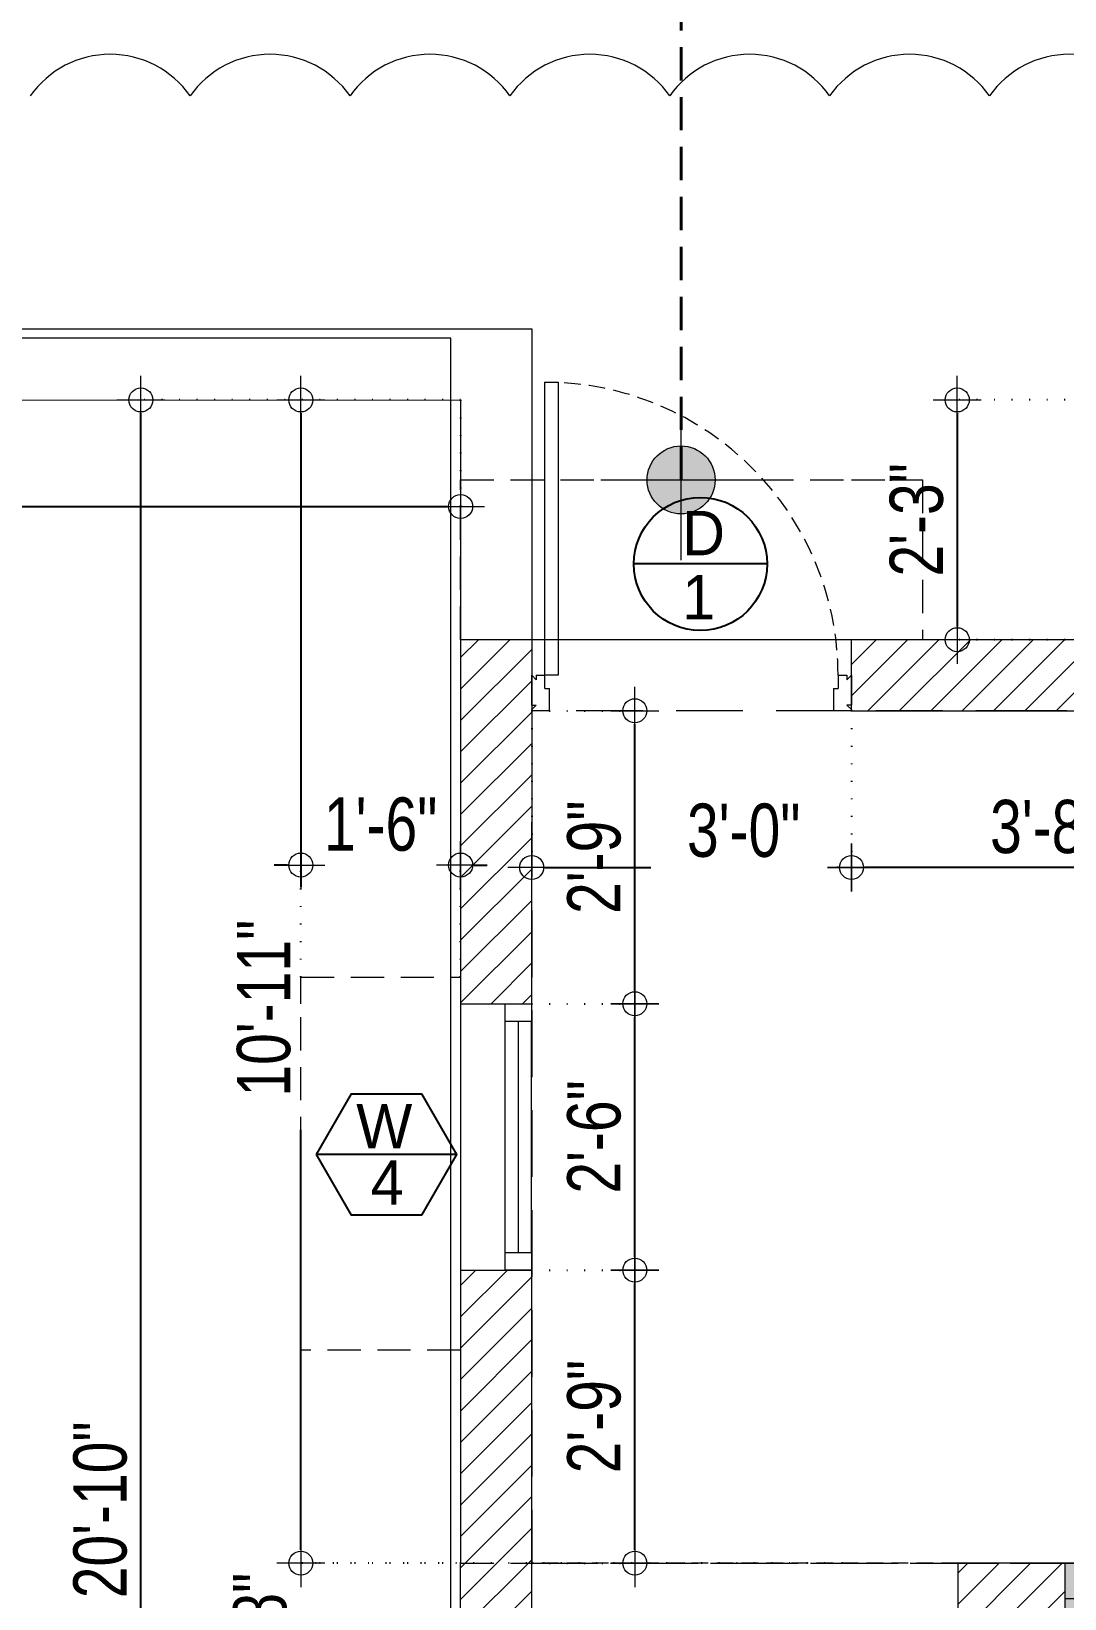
# Model space of a CAD drawing. Header units: inches. Extents: x 13 to 21264, y -72369 to -55.
# Drawn here: x 15767.7 to 15884, y -71150.6 to -70974.1 of the extents above; entities that cross this region are included whole.
import ezdxf

# ---------------------------------------------------------------- set-up
doc = ezdxf.new("R2010")
doc.units = ezdxf.units.IN
doc.header["$LTSCALE"] = 15
doc.header["$MEASUREMENT"] = 0
doc.header["$PDMODE"] = 34
for name, pattern in [('DOT2', [0.125, 0, -0.125]), ('HIDDEN', [0.375, 0.25, -0.125]), ('HIDDEN2', [0.1875, 0.125, -0.0625])]:
    doc.linetypes.add(name, pattern=pattern)
doc.layers.get('0').update_dxf_attribs({"linetype": 'CONTINUOUS', "lineweight": 13})
doc.layers.get('DEFPOINTS').update_dxf_attribs({"linetype": 'CONTINUOUS', "lineweight": 13})
doc.layers.add('1', color=8, linetype='CONTINUOUS')
doc.layers.add('2', color=36, linetype='CONTINUOUS')
for name, color, linetype, lineweight in [('A-Wall', 7, 'CONTINUOUS', 40), ('AR-COL-TYP', 2, 'CONTINUOUS', 13), ('AR-WALL', 7, 'CONTINUOUS', 13), ('DOOR', 17, 'CONTINUOUS', 13), ('INNER DIM', 30, 'CONTINUOUS', 13), ('parapet wall', 4, 'CONTINUOUS', 13), ('WIN', 152, 'CONTINUOUS', 13)]:
    doc.layers.add(name, color=color, linetype=linetype, lineweight=lineweight)
doc.layers.add('AR-WALL HATCH', color=7, linetype='CONTINUOUS', lineweight=9, true_color=0xfa0000)
doc.layers.add('REVISION - 2', color=7, linetype='CONTINUOUS', lineweight=13, true_color=0x1a6600)
doc.layers.add('BOXTEXT', color=232, linetype='CONTINUOUS', true_color=0xbd005e)
doc.styles.add('rob', font='')
doc.styles.add('RS', font='', dxfattribs={"width": 0.8})
doc.styles.get('rob').set_extended_font_data('Century Gothic')
doc.styles.get('RS').set_extended_font_data('Century Gothic')
doc.dimstyles.new('SECTION DIM', dxfattribs={"dimscale": 0.6, "dimtxt": 9, "dimasz": 2, "dimexe": 0, "dimexo": 0, "dimgap": 1, "dimtad": 1, "dimzin": 3, "dimdsep": 46, "dimlunit": 4, "dimtxsty": 'RS', "dimblk1": 'CUT', "dimblk2": 'CUT', "dimsah": 1, "dimcen": 0, "dimclrd": 251, "dimclre": 21, "dimclrt": 4, "dimadec": 0, "dimazin": 0, "dimtfac": 1, "dimtix": 1, "dimtofl": 0, "dimtmove": 2, "dimatfit": 3, "dimfxl": 0, "dimtolj": 1, "dimtzin": 3, "dimarcsym": 0})
doc.dimstyles.new('WORKING DIM-altura', dxfattribs={"dimscale": 0, "dimtxt": 6, "dimasz": 1.5, "dimexe": 0, "dimexo": 0, "dimgap": 2, "dimtad": 1, "dimzin": 3, "dimdsep": 46, "dimlunit": 4, "dimtxsty": 'RS', "dimblk1": 'CUT-15', "dimblk2": 'CUT-15', "dimsah": 1, "dimcen": 0, "dimclrd": 49, "dimclre": 109, "dimclrt": 41, "dimadec": 0, "dimazin": 0, "dimtfac": 0.75, "dimtix": 1, "dimtofl": 0, "dimtmove": 2, "dimatfit": 2, "dimldrblk": 'CUT-15', "dimfxl": 1, "dimtolj": 1, "dimtzin": 3, "dimlwd": -1, "dimlwe": -1, "dimarcsym": 0})
pattern_1 = [(45, (21158.8875, -1712.1522), (-1.76776695, 1.76776695), [])]

# ---------------------------------------------------------------- blocks, each defined once
blk = doc.blocks.new('*U142')
at = {"layer": 'WIN', "ltscale": 2}
for p, q in [((0, 0), (30, 0)), ((2, -5), (0, -5)), ((0, -5), (0, -8)), ((28, -5), (2, -5)), ((2, -8), (2, -5)), ((30, -5), (28, -5)), ((28, -5), (28, -8)), ((30, -8), (30, -5)), ((28, -6.5), (2, -6.5)), ((0, -8), (2, -8)), ((28, -8), (2, -8)), ((28, -8), (30, -8))]:
    blk.add_line(p, q, dxfattribs=at)
blk = doc.blocks.new('ty col')
at = {"layer": 'AR-COL-TYP'}
h = blk.add_hatch(color=250, dxfattribs=at)
h.dxf.hatch_style = 1
h.paths.add_polyline_path([(-4.02, -20), (3.98, -20), (3.98, 4), (-4.02, 4)])
at = {"layer": 'AR-COL-TYP', "color": 5}
for p, q in [((-0.02, 4, 0), (-0.02, -20, 0)), ((-4.02, -16, 0), (3.98, -16, 0))]:
    blk.add_line(p, q, dxfattribs=at)
at = {"layer": 'AR-COL-TYP', "elevation": 0}
blk.add_lwpolyline([(-4.02, -20), (3.98, -20), (3.98, 4), (-4.02, 4)], close=True, dxfattribs=at)
blk = doc.blocks.new('CUT')
at = {"layer": 'INNER DIM', "color": 9}
blk.add_line((0, 1.8), (0, -1.8), dxfattribs=at)
at = {"layer": 'INNER DIM', "color": 8}
blk.add_line((-1.8, 0), (1.8, 0), dxfattribs=at)
at = {"layer": 'INNER DIM', "color": 9}
blk.add_circle((0, 0), 0.9, dxfattribs=at)
blk = doc.blocks.new('*D299')
at = {"layer": 'DEFPOINTS', "color": 0, "transparency": 16777216}
for p in [(15798.02, -71146.64), (15859.02, -71146.64, 0.01), (15816.02, -71154.64, 0.01)]:
    blk.add_point(p, dxfattribs=at)
at = {"layer": 'INNER DIM', "color": 251, "lineweight": -2, "transparency": 16777216}
for p, q in [((15798.02, -71145.14), (15798.02, -71143.64)), ((15798.02, -71156.14), (15798.02, -71157.64))]:
    blk.add_line(p, q, dxfattribs=at)
at = {"layer": 'INNER DIM', "color": 21, "linetype": 'DOT2', "lineweight": -2, "transparency": 16777216}
for p, q in [((15859.02, -71146.64), (15798.02, -71146.64)), ((15816.02, -71154.64), (15798.02, -71154.64))]:
    blk.add_line(p, q, dxfattribs=at)
at = {"layer": 'INNER DIM', "color": 251, "lineweight": -2, "transparency": 16777216, "xscale": 1.5, "yscale": 1.5, "zscale": 1.5}
for p, rotation in [((15798.02, -71146.64), 270), ((15798.02, -71154.64), 90)]:
    blk.add_blockref('CUT', p, dxfattribs=dict(at, rotation=rotation))
at = {"layer": 'INNER DIM', "color": 7, "lineweight": 0, "transparency": 16777216, "insert": (15793.45, -71150.64), "char_height": 6, "attachment_point": 5, "rotation": 90, "style": 'RS'}
blk.add_mtext('\\A1;8"', dxfattribs=at)
blk = doc.blocks.new('*D300')
at = {"layer": 'DEFPOINTS', "color": 0, "transparency": 16777216}
for p in [(15780.02, -71015.63), (15816.02, -71015.63, 0.01), (15820.02, -71265.63, 0.01)]:
    blk.add_point(p, dxfattribs=at)
at = {"layer": 'INNER DIM', "color": 21, "linetype": 'DOT2', "lineweight": -2, "transparency": 16777216}
for p, q in [((15816.02, -71015.63), (15780.02, -71015.63)), ((15820.02, -71265.63), (15780.02, -71265.63))]:
    blk.add_line(p, q, dxfattribs=at)
at = {"layer": 'INNER DIM', "color": 251, "lineweight": -2, "transparency": 16777216}
blk.add_line((15780.02, -71264.13), (15780.02, -71017.13), dxfattribs=at)
at = {"layer": 'INNER DIM', "color": 251, "lineweight": -2, "transparency": 16777216, "xscale": 1.5, "yscale": 1.5, "zscale": 1.5}
for p, rotation in [((15780.02, -71015.63), 90), ((15780.02, -71265.63), 270)]:
    blk.add_blockref('CUT', p, dxfattribs=dict(at, rotation=rotation))
at = {"layer": 'INNER DIM', "color": 7, "lineweight": 0, "transparency": 16777216, "insert": (15775.45, -71140.63), "char_height": 6, "attachment_point": 5, "rotation": 90, "style": 'RS'}
blk.add_mtext('\\A1;20\'-10"', dxfattribs=at)
blk = doc.blocks.new('*D329')
at = {"layer": 'DEFPOINTS', "color": 0, "transparency": 16777216}
for p in [(15548.03, -71015.63), (15816.02, -71015.63, 0.01), (15816.02, -71027.63)]:
    blk.add_point(p, dxfattribs=at)
at = {"layer": 'INNER DIM', "color": 21, "linetype": 'DOT2', "lineweight": -2, "transparency": 16777216}
for p, q in [((15548.03, -71015.63), (15548.03, -71027.63)), ((15816.02, -71015.63), (15816.02, -71027.63))]:
    blk.add_line(p, q, dxfattribs=at)
at = {"layer": 'INNER DIM', "color": 251, "lineweight": -2, "transparency": 16777216}
blk.add_line((15549.53, -71027.63), (15814.52, -71027.63), dxfattribs=at)
at = {"layer": 'INNER DIM', "color": 251, "lineweight": -2, "transparency": 16777216, "xscale": 1.5, "yscale": 1.5, "zscale": 1.5, "rotation": 180}
blk.add_blockref('CUT', (15548.03, -71027.63), dxfattribs=at)
at = {"layer": 'INNER DIM', "color": 251, "lineweight": -2, "transparency": 16777216, "xscale": 1.5, "yscale": 1.5, "zscale": 1.5}
blk.add_blockref('CUT', (15816.02, -71027.63), dxfattribs=at)
at = {"layer": 'INNER DIM', "color": 7, "lineweight": 0, "transparency": 16777216, "insert": (15682.03, -71023.06), "char_height": 6, "attachment_point": 5, "style": 'RS'}
blk.add_mtext('\\A1;22\'-4"', dxfattribs=at)
blk = doc.blocks.new('*D330')
at = {"layer": 'DEFPOINTS', "color": 0, "transparency": 16777216}
for p in [(15798.02, -71015.63), (15816.02, -71015.63, 0.01), (15816.02, -71146.64, 0.01)]:
    blk.add_point(p, dxfattribs=at)
at = {"layer": 'INNER DIM', "color": 21, "linetype": 'DOT2', "lineweight": -2, "transparency": 16777216}
for p, q in [((15816.02, -71015.63), (15798.02, -71015.63)), ((15816.02, -71146.64), (15798.02, -71146.64))]:
    blk.add_line(p, q, dxfattribs=at)
at = {"layer": 'INNER DIM', "color": 251, "lineweight": -2, "transparency": 16777216}
for p, q in [((15798.02, -71017.13), (15798.02, -71070.45)), ((15798.02, -71145.14), (15798.02, -71097.82))]:
    blk.add_line(p, q, dxfattribs=at)
at = {"layer": 'INNER DIM', "color": 251, "lineweight": -2, "transparency": 16777216, "xscale": 1.5, "yscale": 1.5, "zscale": 1.5}
for p, rotation in [((15798.02, -71015.63), 90), ((15798.02, -71146.64), 270)]:
    blk.add_blockref('CUT', p, dxfattribs=dict(at, rotation=rotation))
at = {"layer": 'INNER DIM', "color": 7, "lineweight": 0, "transparency": 16777216, "insert": (15793.87, -71084.13), "char_height": 6, "attachment_point": 5, "rotation": 90, "style": 'RS'}
blk.add_mtext('\\A1;10\'-11"', dxfattribs=at)
blk = doc.blocks.new('*D145')
at = {"layer": 'DEFPOINTS', "color": 0, "transparency": 16777216}
for p in [(15824.02, -71050.63, -0.01), (15860.03, -71050.63, -0.01), (15824.02, -71068.28)]:
    blk.add_point(p, dxfattribs=at)
at = {"layer": 'INNER DIM', "color": 21, "linetype": 'DOT2', "lineweight": -2, "transparency": 16777216}
for p, q in [((15824.02, -71050.63), (15824.02, -71068.28)), ((15860.03, -71050.63), (15860.03, -71068.28))]:
    blk.add_line(p, q, dxfattribs=at)
at = {"layer": 'INNER DIM', "color": 251, "lineweight": -2, "transparency": 16777216}
for p, q in [((15825.52, -71068.28), (15837.42, -71068.28)), ((15858.53, -71068.28), (15858.39, -71068.28))]:
    blk.add_line(p, q, dxfattribs=at)
at = {"layer": 'INNER DIM', "color": 251, "lineweight": -2, "transparency": 16777216, "xscale": 1.5, "yscale": 1.5, "zscale": 1.5}
for p, rotation in [((15824.02, -71068.28), 179.9999595723075), ((15860.03, -71068.28), 359.9999595723074)]:
    blk.add_blockref('CUT', p, dxfattribs=dict(at, rotation=rotation))
at = {"layer": 'INNER DIM', "color": 7, "lineweight": 0, "transparency": 16777216, "insert": (15847.9, -71064.13), "char_height": 6, "attachment_point": 5, "rotation": 360, "style": 'RS'}
blk.add_mtext('\\A1;3\'-0"', dxfattribs=at)
blk = doc.blocks.new('*D147')
at = {"layer": 'DEFPOINTS', "color": 0, "transparency": 16777216}
for p in [(15798.02, -71068.01), (15798.02, -71080.63), (15816.02, -71080.63)]:
    blk.add_point(p, dxfattribs=at)
at = {"layer": 'INNER DIM', "color": 251, "lineweight": -2, "transparency": 16777216}
for p, q in [((15796.52, -71068.01), (15795.02, -71068.01)), ((15817.52, -71068.01), (15819.02, -71068.01))]:
    blk.add_line(p, q, dxfattribs=at)
at = {"layer": 'INNER DIM', "color": 21, "linetype": 'DOT2', "lineweight": -2, "transparency": 16777216}
for p, q in [((15798.02, -71080.63), (15798.02, -71068.01)), ((15816.02, -71080.63), (15816.02, -71068.01))]:
    blk.add_line(p, q, dxfattribs=at)
at = {"layer": 'INNER DIM', "color": 251, "lineweight": -2, "transparency": 16777216, "xscale": 1.5, "yscale": 1.5, "zscale": 1.5}
for p, rotation in [((15798.02, -71068.01), 359.9997360765959), ((15816.02, -71068.01), 179.9997360765959)]:
    blk.add_blockref('CUT', p, dxfattribs=dict(at, rotation=rotation))
at = {"layer": 'INNER DIM', "color": 7, "lineweight": 0, "transparency": 16777216, "insert": (15807.02, -71063.44), "char_height": 6, "attachment_point": 5, "rotation": 359.9997, "style": 'RS'}
blk.add_mtext('\\A1;1\'-6"', dxfattribs=at)
blk = doc.blocks.new('*D153')
at = {"layer": 'DEFPOINTS', "color": 0, "transparency": 16777216}
for p in [(15888.04, -71015.63, -0.02), (15871.94, -71042.63), (15888.04, -71042.63, -0.01)]:
    blk.add_point(p, dxfattribs=at)
at = {"layer": 'INNER DIM', "color": 21, "linetype": 'DOT2', "lineweight": -2, "transparency": 16777216}
for p, q in [((15888.04, -71015.63), (15871.94, -71015.63)), ((15888.04, -71042.63), (15871.94, -71042.63))]:
    blk.add_line(p, q, dxfattribs=at)
at = {"layer": 'INNER DIM', "color": 251, "lineweight": -2, "transparency": 16777216}
blk.add_line((15871.94, -71017.13), (15871.94, -71041.13), dxfattribs=at)
at = {"layer": 'INNER DIM', "color": 251, "lineweight": -2, "transparency": 16777216, "xscale": 1.5, "yscale": 1.5, "zscale": 1.5}
for p, rotation in [((15871.94, -71015.63), 90), ((15871.94, -71042.63), 270)]:
    blk.add_blockref('CUT', p, dxfattribs=dict(at, rotation=rotation))
at = {"layer": 'INNER DIM', "color": 7, "lineweight": 0, "transparency": 16777216, "insert": (15867.37, -71029.13), "char_height": 6, "attachment_point": 5, "rotation": 90, "style": 'RS'}
blk.add_mtext('\\A1;2\'-3"', dxfattribs=at)
blk = doc.blocks.new('36-dp')
at = {"layer": 'DOOR', "color": 247}
for p, q in [((-36, 0.125), (-34, 0.125)), ((-36, 0), (-36, 0.125)), ((-36, 0), (-35.5, -0.5)), ((-34, -2.375), (-34, 0.125)), ((-2, 0.125), (-2, -2.375)), ((-2, 0.125), (0, 0.125)), ((0, 0), (-0.5, -0.5)), ((0, 0.125), (0, 0)), ((-36, -3.875), (-36, -0.5)), ((-36, -0.5), (-35.5, -0.5)), ((0, -0.5), (-0.5, -0.5)), ((0, -0.5), (0, -3.875)), ((-36, -3.875), (-35.5, -3.375)), ((-35.5, -3.875), (-35.5, -3.375)), ((-34.5, -3.875), (-34.5, -2.375)), ((-34, -2.375), (-34.5, -2.375)), ((-1.5, -2.375), (-2, -2.375)), ((-1.5, -2.375), (-1.5, -3.875)), ((0, -3.875), (-0.5, -3.375)), ((-0.5, -3.875), (-0.5, -3.375)), ((-34.5, -3.875), (-35.5, -3.875)), ((-0.5, -3.875), (-1.5, -3.875))]:
    blk.add_line(p, q, dxfattribs=at)
blk.add_lwpolyline([(-1.5, -3.875), (-1.5, -36.875), (-3, -36.875), (-3, -3.875)], close=True, dxfattribs=at)
at = {"layer": 'DOOR', "color": 247, "linetype": 'HIDDEN2'}
blk.add_arc((-1.5, -3.875), 33, 180, 270, dxfattribs=at)
blk = doc.blocks.new('D1...')
at = {"layer": 'BOXTEXT'}
blk.add_line((7.5, 0), (-7.5, 0), dxfattribs=at)
blk.add_circle((0, 0), 7.5, dxfattribs=at)
at = {"layer": 'BOXTEXT', "style": 'rob'}
for s, p in [('D', (-2.06, 0.98)), ('1', (-2.06, -6.24))]:
    blk.add_text(s, height=5, dxfattribs=at).set_placement(p)
blk = doc.blocks.new('*D159')
at = {"layer": 'DEFPOINTS', "color": 0, "transparency": 16777216}
for p in [(15860.03, -71050.63, -0.01), (15904.04, -71050.64, -0.03), (15860.03, -71068.28)]:
    blk.add_point(p, dxfattribs=at)
at = {"layer": 'INNER DIM', "color": 21, "linetype": 'DOT2', "lineweight": -2, "transparency": 16777216}
for p, q in [((15860.03, -71050.63), (15860.03, -71068.28)), ((15904.04, -71050.64), (15904.03, -71068.29))]:
    blk.add_line(p, q, dxfattribs=at)
at = {"layer": 'INNER DIM', "color": 251, "lineweight": -2, "transparency": 16777216}
blk.add_line((15902.53, -71068.29), (15861.53, -71068.28), dxfattribs=at)
at = {"layer": 'INNER DIM', "color": 251, "lineweight": -2, "transparency": 16777216, "xscale": 1.5, "yscale": 1.5, "zscale": 1.5}
for p, rotation in [((15860.03, -71068.28), 179.9940647429959), ((15904.03, -71068.29), 359.9940647429959)]:
    blk.add_blockref('CUT', p, dxfattribs=dict(at, rotation=rotation))
at = {"layer": 'INNER DIM', "color": 7, "lineweight": 0, "transparency": 16777216, "insert": (15882.03, -71063.71), "char_height": 6, "attachment_point": 5, "rotation": 359.9941, "style": 'RS'}
blk.add_mtext('\\A1;3\'-8"', dxfattribs=at)
blk = doc.blocks.new('*D160')
at = {"layer": 'DEFPOINTS', "color": 0, "transparency": 16777216}
for p in [(15824.02, -71050.63, -0.01), (15835.63, -71050.63), (15824.02, -71083.63)]:
    blk.add_point(p, dxfattribs=at)
at = {"layer": 'INNER DIM', "color": 21, "linetype": 'DOT2', "lineweight": -2, "transparency": 16777216}
for p, q in [((15824.02, -71050.63), (15835.63, -71050.63)), ((15824.02, -71083.63), (15835.63, -71083.63))]:
    blk.add_line(p, q, dxfattribs=at)
at = {"layer": 'INNER DIM', "color": 251, "lineweight": -2, "transparency": 16777216}
blk.add_line((15835.63, -71082.13), (15835.63, -71052.13), dxfattribs=at)
at = {"layer": 'INNER DIM', "color": 251, "lineweight": -2, "transparency": 16777216, "xscale": 1.5, "yscale": 1.5, "zscale": 1.5}
for p, rotation in [((15835.63, -71050.63), 90), ((15835.63, -71083.63), 270)]:
    blk.add_blockref('CUT', p, dxfattribs=dict(at, rotation=rotation))
at = {"layer": 'INNER DIM', "color": 7, "lineweight": 0, "transparency": 16777216, "insert": (15831.06, -71067.13), "char_height": 6, "attachment_point": 5, "rotation": 90, "style": 'RS'}
blk.add_mtext('\\A1;2\'-9"', dxfattribs=at)
blk = doc.blocks.new('*D161')
at = {"layer": 'DEFPOINTS', "color": 0, "transparency": 16777216}
for p in [(15824.02, -71083.63, -0.01), (15835.63, -71083.63), (15824.02, -71113.63)]:
    blk.add_point(p, dxfattribs=at)
at = {"layer": 'INNER DIM', "color": 21, "linetype": 'DOT2', "lineweight": -2, "transparency": 16777216}
for p, q in [((15824.02, -71083.63), (15835.63, -71083.63)), ((15824.02, -71113.63), (15835.63, -71113.63))]:
    blk.add_line(p, q, dxfattribs=at)
at = {"layer": 'INNER DIM', "color": 251, "lineweight": -2, "transparency": 16777216}
blk.add_line((15835.63, -71112.13), (15835.63, -71085.13), dxfattribs=at)
at = {"layer": 'INNER DIM', "color": 251, "lineweight": -2, "transparency": 16777216, "xscale": 1.5, "yscale": 1.5, "zscale": 1.5}
for p, rotation in [((15835.63, -71083.63), 90), ((15835.63, -71113.63), 270)]:
    blk.add_blockref('CUT', p, dxfattribs=dict(at, rotation=rotation))
at = {"layer": 'INNER DIM', "color": 7, "lineweight": 0, "transparency": 16777216, "insert": (15831.06, -71098.63), "char_height": 6, "attachment_point": 5, "rotation": 90, "style": 'RS'}
blk.add_mtext('\\A1;2\'-6"', dxfattribs=at)
blk = doc.blocks.new('*D162')
at = {"layer": 'DEFPOINTS', "color": 0, "transparency": 16777216}
for p in [(15824.02, -71113.63, -0.01), (15835.63, -71113.63), (15824.02, -71146.63)]:
    blk.add_point(p, dxfattribs=at)
at = {"layer": 'INNER DIM', "color": 21, "linetype": 'DOT2', "lineweight": -2, "transparency": 16777216}
for p, q in [((15824.02, -71113.63), (15835.63, -71113.63)), ((15824.02, -71146.63), (15835.63, -71146.63))]:
    blk.add_line(p, q, dxfattribs=at)
at = {"layer": 'INNER DIM', "color": 251, "lineweight": -2, "transparency": 16777216}
blk.add_line((15835.63, -71145.13), (15835.63, -71115.13), dxfattribs=at)
at = {"layer": 'INNER DIM', "color": 251, "lineweight": -2, "transparency": 16777216, "xscale": 1.5, "yscale": 1.5, "zscale": 1.5}
for p, rotation in [((15835.63, -71113.63), 90), ((15835.63, -71146.63), 270)]:
    blk.add_blockref('CUT', p, dxfattribs=dict(at, rotation=rotation))
at = {"layer": 'INNER DIM', "color": 7, "lineweight": 0, "transparency": 16777216, "insert": (15831.06, -71130.13), "char_height": 6, "attachment_point": 5, "rotation": 90, "style": 'RS'}
blk.add_mtext('\\A1;2\'-9"', dxfattribs=at)
blk = doc.blocks.new('A$C470379A0')
at = {"layer": 'BOXTEXT'}
blk.add_line((15.78, 7.22), (0, 7.22), dxfattribs=at)
blk.add_lwpolyline([(0, 7.22), (3.95, 14.05), (11.84, 14.05), (15.78, 7.22), (11.84, 0.39), (3.95, 0.39)], close=True, dxfattribs=at)
at = {"layer": 'BOXTEXT', "style": 'rob'}
for s, p in [('W', (4.49, 7.89)), ('4', (6.11, 1.56))]:
    blk.add_text(s, height=5, dxfattribs=at).set_placement(p)
blk = doc.blocks.new('CUT-15')
h = blk.add_hatch(color=256)
h.dxf.hatch_style = 1
edge = h.paths.add_edge_path()
edge.add_arc((0, 0), 0.638, -180, 180)
for p, q in [((0, -1.509), (0, 1.509)), ((1.509, 0), (-1.509, 0))]:
    blk.add_line(p, q)
blk.add_circle((0, 0), 0.638)

msp = doc.modelspace()

# ---------------------------------------------------------------- hatches: boundary and pattern name
at = {"layer": 'AR-WALL HATCH', "lineweight": 0, "ltscale": 3}
h = msp.add_hatch(dxfattribs=at)
h.set_pattern_fill('ANSI31', color=256, scale=20)
h.set_pattern_definition(pattern_1)
h.paths.add_polyline_path([(15816.019, -71083.634), (15824.019, -71083.634), (15824.02, -71042.635), (15816.02, -71042.635)])
h.paths.add_polyline_path([(15824.019, -71113.634), (15816.019, -71113.634), (15816.02, -71265.634), (15824.02, -71265.634)])
h = msp.add_hatch(dxfattribs=at)
h.set_pattern_fill('ANSI31', color=256, scale=20)
h.set_pattern_definition([(45, (-7785.5795, -67082.0364), (-1.76776695, 1.76776695), [])])
h.paths.add_polyline_path([(15824.02, -71050.635), (15824.02, -71042.635), (15824.02, -71042.635)])
h.paths.add_polyline_path([(15860.028, -71042.635), (15860.028, -71050.635), (15904.036, -71050.635), (15904.036, -71042.635)])
h = msp.add_hatch(dxfattribs=at)
h.set_pattern_fill('ANSI31', color=256, scale=20)
h.set_pattern_definition(pattern_1)
h.paths.add_polyline_path([(15872.034, -71146.635), (15872.034, -71154.635), (15884.032, -71154.635), (15884.032, -71146.635)])

# ---------------------------------------------------------------- linework, layer by layer
at = {"color": 1, "lineweight": 0, "ltscale": 3}
msp.add_lwpolyline([(13693.612, -72094.491), (13693.612, -71345.76), (15814.916, -71345.76), (15814.916, -71008.659), (15557.633, -71008.659), (15557.633, -70939.717), (15405.118, -70939.717), (15405.118, -70580.336), (16223.368, -70580.336), (16223.368, -70936.992), (16023.822, -70936.992), (16023.822, -71006.061), (16023.822, -71340.974), (16053.647, -71340.974), (16053.647, -71313.444), (16239.054, -71313.444), (16239.054, -72103.233), (13693.261, -72103.233), (13693.261, -72093.122), (13693.261, -72090.418), (13693.631, -72090.418)], dxfattribs=at)
at = {"layer": '1', "linetype": 'HIDDEN', "lineweight": 0, "elevation": -0.009}
msp.add_lwpolyline([(15816.02, -71042.635), (15816.02, -71024.635), (15860.02, -71024.635), (15868.02, -71024.635), (15868.02, -71042.635)], dxfattribs=at)
at = {"layer": '1', "linetype": 'HIDDEN', "lineweight": 0}
msp.add_lwpolyline([(15816.019, -71113.634), (15816.019, -71122.634), (15798.019, -71122.634), (15798.019, -71083.634), (15798.019, -71080.634), (15816.019, -71080.635)], dxfattribs=at)
at = {"layer": '2', "lineweight": 0, "elevation": -0.009}
msp.add_lwpolyline([(15860.028, -71042.635), (15824.02, -71042.635)], dxfattribs=at)
at = {"layer": '2', "linetype": 'HIDDEN', "lineweight": 0, "ltscale": 2, "elevation": -0.009}
msp.add_lwpolyline([(15904.036, -71050.633), (15824.02, -71050.633), (15824.02, -71146.635), (16008.033, -71146.635), (16008.033, -71050.633), (15879.028, -71050.633)], dxfattribs=at)
at = {"layer": '2', "linetype": 'HIDDEN', "lineweight": 0, "elevation": -0.009}
msp.add_lwpolyline([(16032.031, -71265.631), (15816.023, -71265.631), (15816.023, -71146.639), (16032.031, -71146.639)], close=True, dxfattribs=at)
at = {"layer": '2', "linetype": 'HIDDEN', "lineweight": 0, "ltscale": 0.5, "elevation": -0.017}
msp.add_lwpolyline([(15872.034, -71146.634), (15824.02, -71146.635)], dxfattribs=at)
at = {"layer": 'A-Wall', "lineweight": 0, "ltscale": 3}
for points, elevation in [([(15816.02, -71265.634), (15816.02, -71146.635)], -0.017), ([(15824.02, -71265.634), (15824.021, -71146.635)], -0.017), ([(15884.032, -71146.635), (15872.034, -71146.634)], -0.003), ([(15872.034, -71154.634), (15872.034, -71146.634)], -0.001)]:
    msp.add_lwpolyline(points, dxfattribs=dict(at, elevation=elevation))
at = {"layer": 'AR-WALL', "lineweight": 0}
for p, q in [((15816.02, -71042.635, -0.009), (15816.019, -71083.634, -0.009)), ((15824.02, -71042.635, -0.009), (15816.02, -71042.635, -0.009)), ((15824.02, -71042.635, -0.017), (15824.019, -71083.634, -0.009)), ((15904.036, -71042.635, -0.009), (15860.028, -71042.635, -0.009)), ((15816.019, -71083.634), (15824.02, -71083.634)), ((15816.019, -71113.634, -0.009), (15816.019, -71146.635, -0.009)), ((15816.019, -71113.634), (15824.02, -71113.634)), ((15824.019, -71113.634, -0.009), (15824.019, -71146.635, -0.009))]:
    msp.add_line(p, q, dxfattribs=at)
at = {"layer": 'AR-WALL', "lineweight": 0, "elevation": -0.009}
for points in [[(15860.028, -71050.635), (15860.028, -71042.635)], [(15860.028, -71050.635), (15904.036, -71050.635)]]:
    msp.add_lwpolyline(points, dxfattribs=at)
at = {"layer": 'parapet wall', "lineweight": 0, "ltscale": 3, "elevation": -0.017}
for points in [[(15424.037, -70575.626), (15424.037, -70947.634), (15548.034, -70947.634), (15548.033, -71015.633), (15816.02, -71015.635), (15816.02, -71042.635)], [(15432.037, -70575.626), (15432.037, -70939.634), (15556.034, -70939.634), (15556.033, -71007.633), (15824.02, -71007.635), (15824.02, -71042.635)]]:
    msp.add_lwpolyline(points, dxfattribs=at)
at = {"layer": 'REVISION - 2', "color": 222, "lineweight": 0, "ltscale": 3, "true_color": 0xb8008a}
msp.add_lwpolyline([(16067.189, -70987.762, 0.5205671), (16055.569, -70981.382, 0.5205671), (16037.569, -70981.382, 0.5205671), (16019.569, -70981.382, 0.5205671), (16001.569, -70981.382, 0.5205671), (15983.569, -70981.382, 0.5205671), (15965.569, -70981.382, 0.5205671), (15947.569, -70981.382, 0.5205671), (15929.569, -70981.382, 0.5205671), (15911.569, -70981.382, 0.5205671), (15893.569, -70981.382, 0.5205671), (15875.569, -70981.382, 0.5205671), (15857.569, -70981.382, 0.5205671), (15839.569, -70981.382, 0.5205671), (15821.569, -70981.382, 0.5205671), (15803.569, -70981.382, 0.5205671), (15785.569, -70981.382, 0.5205671), (15767.569, -70981.382, 0.5205671)], format="xyb", dxfattribs=at)

# ---------------------------------------------------------------- block references
at = {"layer": 'AR-COL-TYP', "lineweight": 0, "rotation": 270.0000000333466}
msp.add_blockref('ty col', (15904.037, -71150.658, -0.003), dxfattribs=at)
at = {"layer": 'BOXTEXT', "lineweight": 0}
for name, p in [('D1...', (15843.021, -71034.1, -0.014)), ('A$C470379A0', (15799.776, -71107.824, 0.022))]:
    msp.add_blockref(name, p, dxfattribs=at)
at = {"layer": 'DOOR', "lineweight": 0, "xscale": 0.9999522030621436, "yscale": 0.9999522030621436, "zscale": 0.9999522030621436, "rotation": 180.0000646759478}
msp.add_blockref('36-dp', (15824.02, -71050.51, -0.009), dxfattribs=at)
at = {"layer": 'WIN', "lineweight": 0, "xscale": -1, "rotation": 90.00000194074741}
msp.add_blockref('*U142', (15816.019, -71083.634), dxfattribs=at)

# ---------------------------------------------------------------- dimensions: what is measured, and where the dimension line sits
at = {"layer": 'INNER DIM', "lineweight": 0}
for base, p1, p2, picture, middle in [((15780.019, -71015.635, -0.014), (15820.019, -71265.634, -0.004), (15816.019, -71015.635, -0.009), '*D300', (15775.448, -71140.634, -0.014)), ((15798.019, -71146.635, -0.009), (15816.019, -71154.635, -0.004), (15859.019, -71146.635, -0.004), '*D299', (15793.448, -71150.635, -0.009))]:
    dim = msp.add_linear_dim(base=base, p1=p1, p2=p2, angle=90, dimstyle='SECTION DIM', override={"dimscale": 1, "dimtxt": 6, "dimasz": 1.5, "dimclrt": 7, "dimfxl": 2}, dxfattribs=at)
    dim.commit()
    dim.dimension.update_dxf_attribs({"geometry": picture, "text_midpoint": middle})
for base, p1, p2, angle, override, picture, middle, dimtype in [((15798.019, -71015.635, -0.009), (15816.019, -71146.635, -0.004), (15816.02, -71015.635, -0.004), 90, {"dimscale": 1, "dimtxt": 6, "dimasz": 1.5, "dimclrt": 7, "dimfxl": 2}, '*D330', (15793.868, -71084.135, -0.009), 160), ((15824.019, -71068.284), (15860.028, -71050.635, -0.009), (15824.02, -71050.635, -0.009), 179.99996, {"dimscale": 1, "dimtxt": 6, "dimasz": 1.5, "dimclrt": 7, "dimfxl": 2, "dimtfill": 0, "dimtfillclr": 7}, '*D145', (15847.904, -71064.133), 161)]:
    dim = msp.add_linear_dim(base=base, p1=p1, p2=p2, angle=angle, dimstyle='SECTION DIM', override=override, dxfattribs=at)
    dim.commit()
    dim.dimension.update_dxf_attribs({"geometry": picture, "text_midpoint": middle, "dimtype": dimtype})
for p1, p2, distance, picture, middle in [((15888.036, -71015.633, -0.017), (15888.036, -71042.635, -0.009), -16.095, '*D153', (15867.369, -71029.134)), ((15824.02, -71083.634), (15824.02, -71050.635, -0.009), -11.615, '*D160', (15831.063, -71067.135)), ((15904.036, -71050.639, -0.026), (15860.028, -71050.635, -0.009), 17.649, '*D159', (15882.031, -71063.714)), ((15816.019, -71080.635), (15798.019, -71080.634), -12.622, '*D147', (15807.019, -71063.441)), ((15824.02, -71113.634), (15824.02, -71083.634, -0.009), -11.615, '*D161', (15831.063, -71098.634)), ((15824.02, -71146.634), (15824.02, -71113.634, -0.009), -11.615, '*D162', (15831.063, -71130.134))]:
    dim = msp.add_aligned_dim(p1=p1, p2=p2, distance=distance, dimstyle='SECTION DIM', override={"dimscale": 1, "dimtxt": 6, "dimasz": 1.5, "dimclrt": 7, "dimfxl": 2, "dimtfill": 0, "dimtfillclr": 7}, dxfattribs=at)
    dim.commit()
    dim.dimension.update_dxf_attribs({"geometry": picture, "text_midpoint": middle})
dim = msp.add_linear_dim(base=(15816.019, -71027.633, -0.009), p1=(15548.032, -71015.633, -0.009), p2=(15816.019, -71015.635, -0.004), dimstyle='SECTION DIM', override={"dimscale": 1, "dimtxt": 6, "dimasz": 1.5, "dimclrt": 7, "dimfxl": 2}, dxfattribs=at)
dim.commit()
dim.dimension.update_dxf_attribs({"geometry": '*D329', "text_midpoint": (15682.026, -71023.062, -0.009)})

# ---------------------------------------------------------------- leaders
at = {"layer": 'A-Wall', "color": 1, "linetype": 'HIDDEN', "lineweight": 0}
msp.add_leader([(15840.847, -71024.635, -0.009), (15840.847, -70964.736, -0.009), (15792.092, -70964.736, -0.009)], dimstyle='WORKING DIM-altura', override={"dimscale": 1, "dimasz": 6, "dimtad": 0, "dimfxl": 0, "dimfxlon": 1, "dimarcsym": 2}, dxfattribs=at)

doc.saveas('drawing.dxf')
